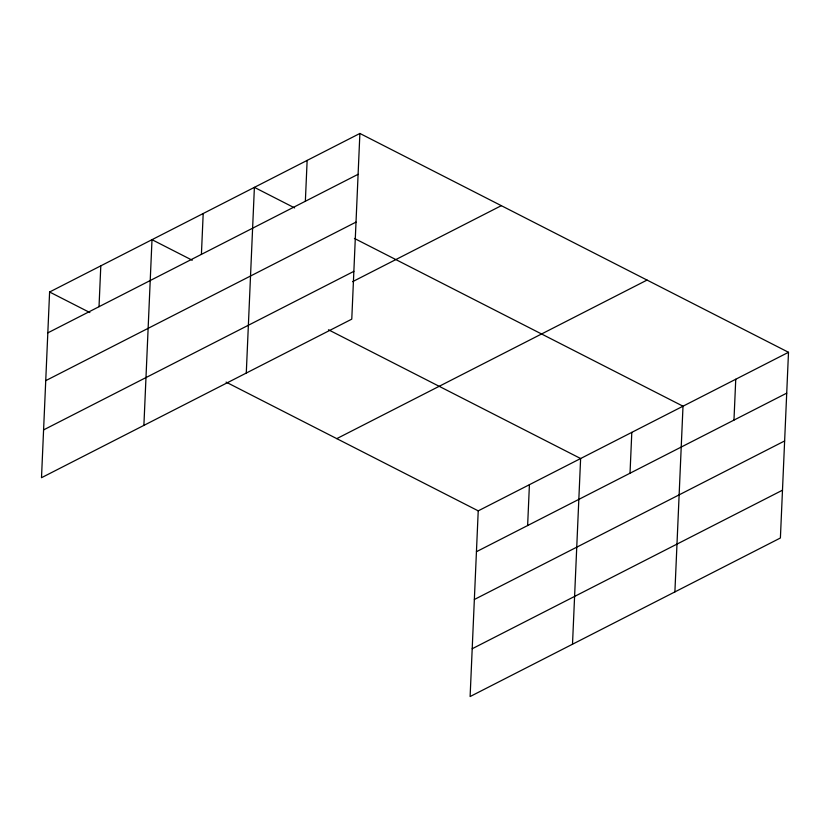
<?xml version="1.0" encoding="UTF-8"?>
<svg xmlns="http://www.w3.org/2000/svg" width="830" height="830" viewBox="0 0 830 830"><rect width="100%" height="100%" fill="white"/><g stroke="black" fill="none" stroke-linecap="round" stroke-linejoin="round"><path stroke-width="1.25" d="M359.888 133.454L49.603 292.004L41.5 477.707L351.775 319.145L359.888 133.454L788.5 352.294L780.397 537.996L470.112 696.546L478.225 510.855L788.5 352.294M99.019 306.695L100.803 265.849M143.891 425.385L152.004 239.683L192.249 260.236M201.41 254.374L203.194 213.518M246.282 373.064L254.395 187.362L294.64 207.915M305.357 201.265L307.142 160.408M527.631 525.546L529.416 484.689M572.503 644.225L580.616 458.523L328.462 329.78M630.022 473.214L631.806 432.368M674.894 591.904L683.007 406.202L354.441 238.438M733.969 420.105L735.754 379.248M47.829 332.861L358.104 174.3M45.733 380.659L356.018 222.108M43.585 429.909L353.86 271.348M352.605 281.671L501.33 205.664M336.783 438.634L647.058 280.073M476.441 551.701L786.716 393.15M474.355 599.499L784.63 440.948M472.197 648.749L782.483 490.198M49.603 292.004L89.858 312.557M226.071 382.111L478.225 510.855"/></g></svg>
